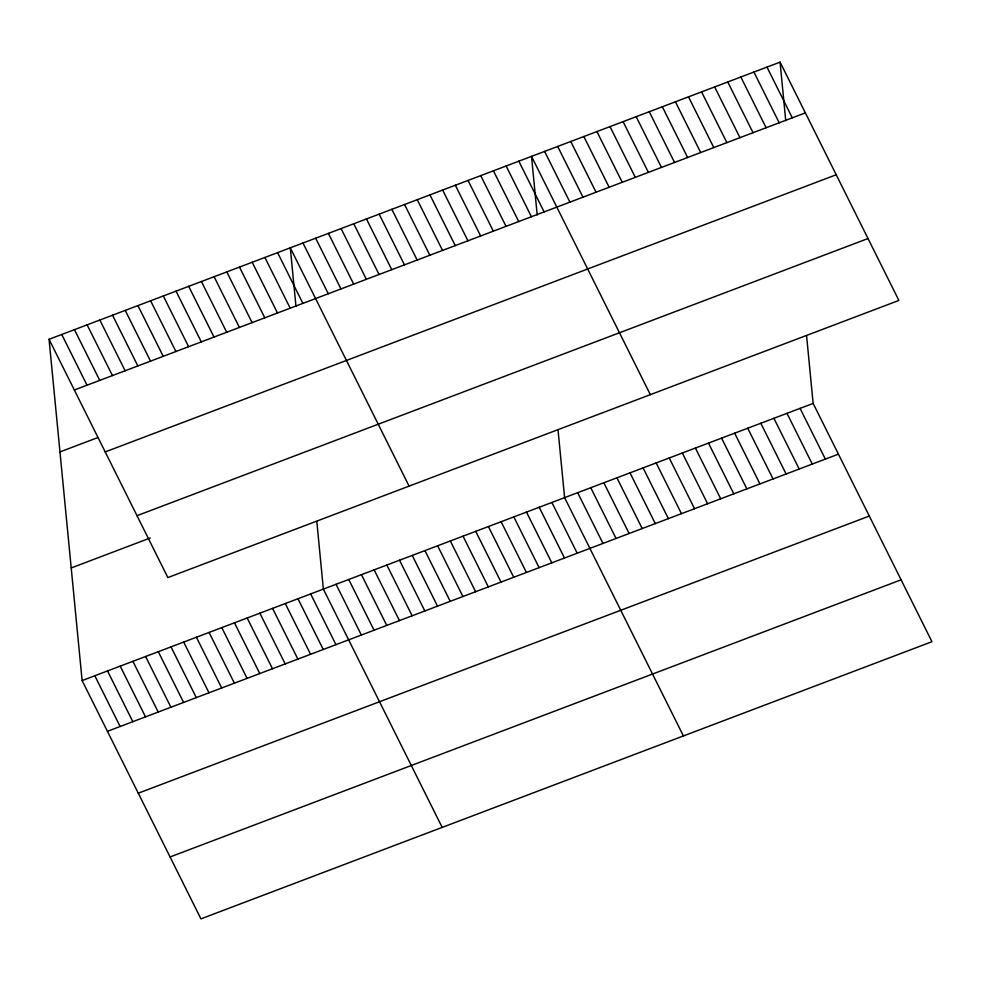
<?xml version="1.0" encoding="UTF-8"?>
<svg xmlns="http://www.w3.org/2000/svg" width="981" height="981" viewBox="0 0 981 981"><rect width="100%" height="100%" fill="white"/><g stroke="black" fill="none" stroke-linecap="round" stroke-linejoin="round"><path stroke-width="1.47" d="M49.05 339.291L780.067 62.134L898.878 300.431L167.861 577.576L49.05 339.291L82.122 680.569L200.933 918.866L931.95 641.709L813.139 403.424L806.59 335.845M74.348 390.021L805.364 112.864M59.964 451.91L98.051 437.477M105.2 451.922L836.217 174.765M136.997 515.687L868.013 238.53M71.208 567.95L150.216 537.993M82.122 680.569L813.139 403.424M107.419 731.311L838.436 454.154M138.272 793.2L869.301 516.043M170.069 856.965L901.085 579.82M766.983 67.1L792.28 117.83M753.911 72.054L779.196 122.784M740.827 77.021L766.124 127.751M727.743 81.975L753.04 132.705M714.659 86.941L739.956 137.671M701.574 91.895L726.872 142.625M688.503 96.849L713.788 147.591M675.418 101.816L700.716 152.546M662.334 106.77L687.632 157.512M800.067 408.378L825.352 459.108M649.25 111.736L674.548 162.466M786.983 413.344L812.28 464.074M636.178 116.69L661.464 167.42M773.899 418.298L799.196 469.028M623.094 121.656L648.392 172.386M760.815 423.252L786.112 473.995M610.01 126.61L635.308 177.34M747.73 428.219L773.028 478.949M596.926 131.577L622.224 182.307M734.659 433.173L759.944 483.915M583.842 136.531L609.14 187.261M721.575 438.139L746.872 488.869M570.77 141.485L596.056 192.227M708.49 443.093L733.788 493.823M557.686 146.451L582.984 197.181M695.406 448.059L720.704 498.789M544.602 151.405L569.9 202.147M682.335 453.014L707.62 503.744M650.329 394.656L531.518 156.371L537.196 214.937M669.25 457.98L694.548 508.71M518.826 161.178L544.124 211.921M656.166 462.934L681.464 513.664M506.135 165.997L531.42 216.727M643.082 467.888L668.38 518.63M493.431 170.804L518.728 221.547M629.998 472.854L655.296 523.584M480.739 175.624L506.024 226.353M616.926 477.808L642.212 528.551M468.035 180.443L493.333 231.173M603.842 482.775L629.14 533.505M455.343 185.25L480.641 235.98M442.652 190.069L467.937 240.799M590.758 487.729L616.056 538.459M429.948 194.876L455.245 245.606M577.674 492.695L602.972 543.425M417.256 199.695L442.541 250.425M683.401 735.946L564.602 497.649L558.042 430.083M404.552 204.502L429.85 255.244M551.898 502.468L577.196 553.198M391.86 209.321L417.158 260.051M539.207 507.275L564.492 558.017M379.156 214.14L404.454 264.87M526.503 512.094L551.8 562.824M366.465 218.947L391.762 269.677M513.811 516.901L539.109 567.643M353.773 223.766L379.058 274.496M501.119 521.72L526.405 572.45M341.069 228.573L366.367 279.303M488.415 526.539L513.713 577.269M328.377 233.392L353.675 284.122M475.724 531.346L501.009 582.076M315.674 238.199L340.971 288.929M463.02 536.166L488.317 586.896M302.982 243.018L328.279 293.748M450.328 540.972L475.626 591.702M409.089 486.122L290.29 247.825L295.968 306.391M437.636 545.792L462.922 596.522M277.586 252.644L302.884 303.374M424.932 550.599L450.23 601.341M264.895 257.463L290.192 308.193M412.241 555.418L437.526 606.148M252.191 262.27L277.488 313M399.537 560.225L424.834 610.967M239.499 267.09L264.796 317.819M386.845 565.044L412.143 615.774M226.807 271.896L252.092 322.626M374.141 569.863L399.439 620.593M214.103 276.716L239.401 327.446M361.449 574.67L386.747 625.4M201.412 281.522L226.709 332.252M348.758 579.489L374.043 630.219M188.708 286.342L214.005 337.072M336.054 584.296L361.351 635.026M176.016 291.149L201.313 341.891M442.173 827.4L323.362 589.115L316.814 521.536M163.324 295.968L188.61 346.698M310.658 593.922L335.956 644.664M150.62 300.787L175.918 351.517M297.966 598.741L323.264 649.471M137.929 305.594L163.226 356.324M285.275 603.548L310.56 654.29M125.225 310.413L150.522 361.143M272.571 608.367L297.868 659.097M112.533 315.22L137.831 365.95M259.879 613.186L285.177 663.916M99.841 320.039L125.127 370.769M247.175 617.993L272.473 668.723M87.137 324.846L112.435 375.576M234.484 622.812L259.781 673.542M74.446 329.665L99.743 380.395M221.792 627.619L247.077 678.349M61.742 334.472L87.039 385.214M209.088 632.438L234.385 683.168M196.396 637.245L221.694 687.988M183.692 642.065L208.99 692.794M171.001 646.871L196.298 697.614M158.309 651.691L183.594 702.421M145.605 656.51L170.902 707.24M132.913 661.317L158.211 712.047M120.209 666.136L145.507 716.866M107.518 670.943L132.815 721.673M94.826 675.762L120.111 726.492M780.067 62.134L785.744 120.7"/></g></svg>
